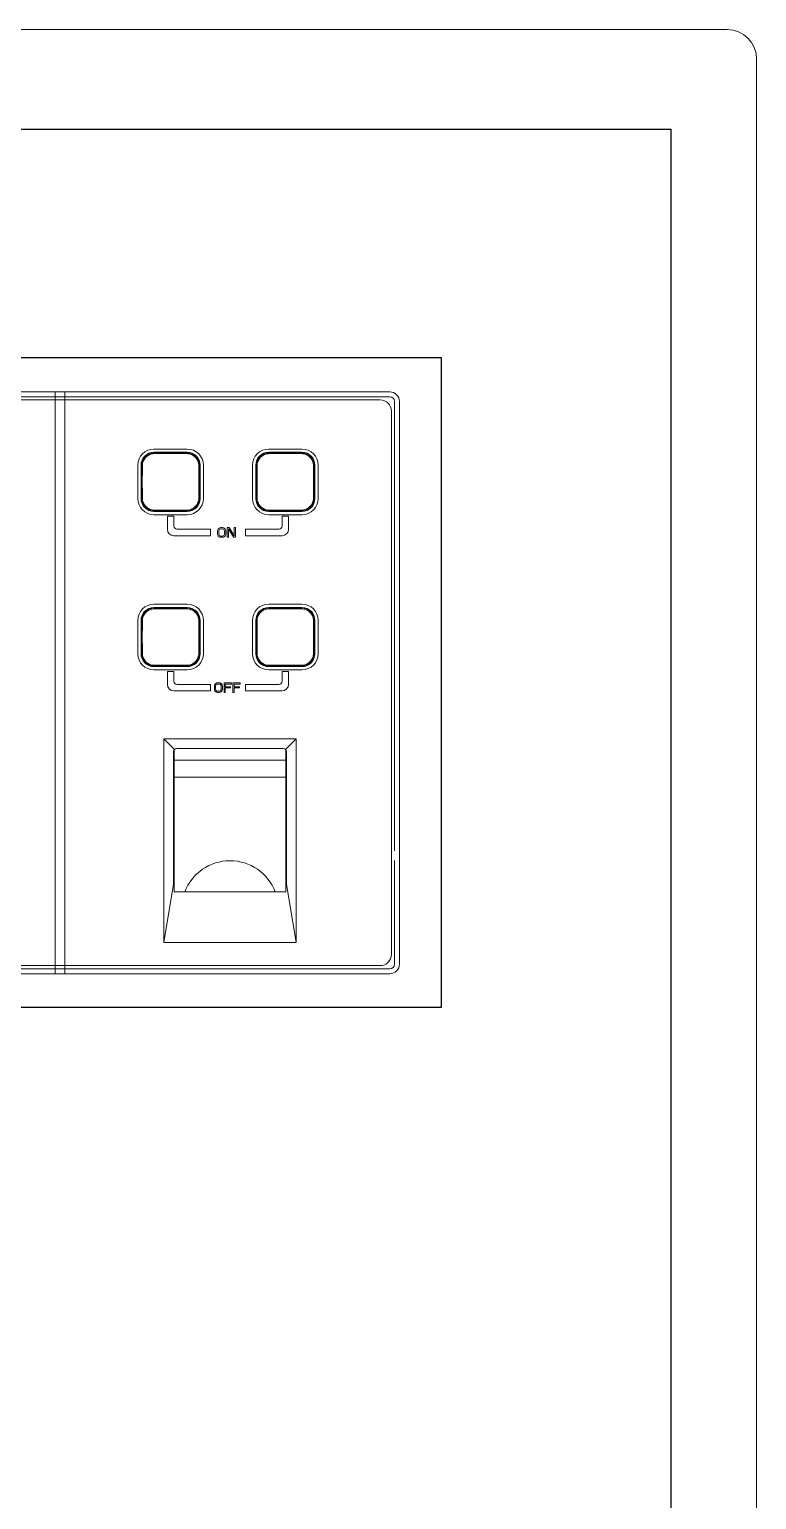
# Model space of a CAD drawing. Header units: millimetres. Extents: x 0 to 60, y -18 to 180.
# Drawn here: x 35.39 to 60, y 130.27 to 180 of the extents above; entities that cross this region are included whole.
import ezdxf

# ---------------------------------------------------------------- set-up
doc = ezdxf.new("R2010")
doc.units = ezdxf.units.MM
for name, color, linetype in [('4203-03386_0', 7, 'Continuous'), ('4203-03387_0', 7, 'Continuous'), ('4208-00599_0', 7, 'Continuous'), ('ANNIU1_0', 7, 'Continuous'), ('UK-MIANBAN_0', 7, 'Continuous')]:
    doc.layers.add(name, color=color, linetype=linetype)
doc.layers.add('Visible (ANSI)', color=7, linetype='Continuous', lineweight=50)

msp = doc.modelspace()

# ---------------------------------------------------------------- linework, layer by layer
at = {"lineweight": 5}
for p, q in [((59, 180), (1, 180)), ((60, 0), (60, 179)), ((60, 0), (60, 177.712)), ((47.259, 167.468), (13.961, 167.468)), ((47.259, 167.468), (13.961, 167.468)), ((47.641, 148.715), (47.641, 167.085)), ((47.641, 148.715), (47.641, 167.085)), ((60, 162), (60, 0)), ((13.961, 148.332), (47.259, 148.332)), ((13.961, 148.332), (47.259, 148.332))]:
    msp.add_line(p, q, dxfattribs=at)
at = {"color": 0, "linetype": 'ByBlock', "lineweight": 5}
for p, q in [((60, 0), (60, 179.016)), ((60, 179), (60, 0)), ((60, 178.692), (60, 9.835)), ((60, 178.692), (60, 9.835)), ((60, 178.692), (60, 9.354)), ((60, 0), (60, 166.735))]:
    msp.add_line(p, q, dxfattribs=at)
for p in [(3.499, 176.623), (57.108, 15.159)]:
    msp.add_line(p, (57.108, 176.623))
at = {"color": 255, "lineweight": 5}
for p, q in [((47.259, 167.468), (13.961, 167.468)), ((47.641, 148.715), (47.641, 167.085)), ((13.961, 148.332), (47.259, 148.332))]:
    msp.add_line(p, q, dxfattribs=at)
msp.add_lwpolyline([(10.947, 168.902), (49.328, 168.902), (49.328, 146.915), (10.947, 146.915)], close=True)
at = {"lineweight": 5}
for centre, radius, start, end in [((59, 179), 1, 0, 90), ((47.259, 167.085), 0.383, 0, 90), ((47.259, 167.085), 0.383, 0, 90), ((47.259, 148.715), 0.383, 270, 0), ((47.259, 148.715), 0.383, 270, 0)]:
    msp.add_arc(centre, radius, start, end, dxfattribs=at)
at = {"color": 255, "lineweight": 5}
for centre, start, end in [((47.259, 167.085), 0, 90), ((47.259, 148.715), 270, 0)]:
    msp.add_arc(centre, 0.383, start, end, dxfattribs=at)
at = {"layer": '4203-03386_0', "color": 7, "linetype": 'Continuous', "lineweight": 5}
for p, q in [((40.274, 155.58), (40.29, 155.58)), ((40.274, 155.373), (40.29, 155.373)), ((44.074, 155.58), (44.09, 155.58)), ((44.074, 155.373), (44.09, 155.373))]:
    msp.add_line(p, q, dxfattribs=at)
at = {"layer": '4203-03387_0', "color": 7, "linetype": 'Continuous', "lineweight": 5}
for p, q in [((40.274, 155.039), (40.274, 155.602)), ((44.09, 155.039), (44.09, 155.602)), ((40.274, 155.039), (40.29, 155.039)), ((44.09, 155.039), (44.074, 155.039))]:
    msp.add_line(p, q, dxfattribs=at)
at = {"layer": '4208-00599_0', "color": 7, "linetype": 'Continuous', "lineweight": 5}
for p, q in [((40.29, 150.829), (40.29, 155.634)), ((44.074, 155.283), (40.29, 155.283)), ((44.074, 150.829), (44.074, 155.634)), ((40.29, 154.711), (44.074, 154.711)), ((44.074, 150.829), (40.29, 150.829))]:
    msp.add_line(p, q, dxfattribs=at)
msp.add_arc((42.182, 150.24), 1.64, 21.0399, 158.9601, dxfattribs=at)
at = {"layer": 'ANNIU1_0', "color": 7, "linetype": 'Continuous', "lineweight": 5}
for p, q in [((40.718, 165.68), (39.625, 165.68)), ((44.6, 165.68), (43.507, 165.68)), ((39.188, 165.243), (39.188, 164.149)), ((41.156, 164.149), (41.156, 165.243)), ((43.069, 165.243), (43.069, 164.149)), ((45.038, 164.149), (45.038, 165.243)), ((39.625, 163.712), (40.718, 163.712)), ((43.507, 163.712), (44.6, 163.712)), ((40.718, 160.431), (39.625, 160.431)), ((44.6, 160.431), (43.507, 160.431)), ((39.188, 159.994), (39.188, 158.901)), ((41.156, 158.901), (41.156, 159.994)), ((43.069, 159.994), (43.069, 158.901)), ((45.038, 158.901), (45.038, 159.994)), ((39.625, 158.463), (40.718, 158.463)), ((43.507, 158.463), (44.6, 158.463))]:
    msp.add_line(p, q, dxfattribs=at)
for centre, radius, start, end in [((39.625, 165.243), 0.437, 90, 180), ((40.172, 84.768), 80.886, 89.61257, 90.38745), ((40.718, 165.243), 0.437, 0, 90), ((43.507, 165.243), 0.437, 90, 180), ((44.054, 84.768), 80.886, 89.61257, 90.38745), ((44.6, 165.243), 0.437, 0, 90), ((120.083, 164.696), 80.868, 179.61249, 180.38753), ((-39.739, 164.696), 80.868, 359.61249, 0.38753), ((123.964, 164.696), 80.868, 179.61249, 180.38753), ((-35.857, 164.696), 80.868, 359.61249, 0.38753), ((39.625, 164.149), 0.437, 180, 270), ((40.718, 164.149), 0.437, 270, 0), ((43.507, 164.149), 0.437, 180, 270), ((44.6, 164.149), 0.437, 270, 0), ((40.172, 244.624), 80.886, 269.61257, 270.38745), ((44.054, 244.624), 80.886, 269.61257, 270.38745), ((39.625, 159.994), 0.437, 90, 180), ((40.172, 79.519), 80.886, 89.61257, 90.38745), ((40.718, 159.994), 0.437, 0, 90), ((43.507, 159.994), 0.437, 90, 180), ((44.054, 79.519), 80.886, 89.61257, 90.38745), ((44.6, 159.994), 0.437, 0, 90), ((120.083, 159.447), 80.868, 179.61249, 180.38753), ((-39.739, 159.447), 80.868, 359.61249, 0.38753), ((123.964, 159.447), 80.868, 179.61249, 180.38753), ((-35.857, 159.447), 80.868, 359.61249, 0.38753), ((39.625, 158.901), 0.437, 180, 270), ((40.718, 158.901), 0.437, 270, 0), ((43.507, 158.901), 0.437, 180, 270), ((44.6, 158.901), 0.437, 270, 0), ((40.172, 239.376), 80.886, 269.61257, 270.38745), ((44.054, 239.376), 80.886, 269.61257, 270.38745)]:
    msp.add_arc(centre, radius, start, end, dxfattribs=at)
for points, knots in [([(39.625, 165.652), (39.599, 165.651), (39.546, 165.646), (39.469, 165.622), (39.398, 165.584), (39.336, 165.532), (39.284, 165.47), (39.245, 165.398), (39.222, 165.322), (39.216, 165.269), (39.216, 165.243)], [0, 0, 0, 0, 0.122419, 0.247356, 0.373616, 0.499958, 0.626293, 0.752563, 0.877534, 1, 1, 1, 1]), ([(41.127, 165.243), (41.127, 165.269), (41.121, 165.322), (41.098, 165.398), (41.059, 165.47), (41.008, 165.532), (40.945, 165.584), (40.874, 165.622), (40.797, 165.646), (40.745, 165.651), (40.719, 165.652)], [0, 0, 0, 0, 0.122418, 0.247354, 0.373614, 0.499956, 0.626292, 0.752562, 0.877533, 1, 1, 1, 1]), ([(43.507, 165.652), (43.481, 165.651), (43.428, 165.646), (43.351, 165.622), (43.28, 165.584), (43.217, 165.532), (43.166, 165.47), (43.127, 165.398), (43.104, 165.322), (43.098, 165.269), (43.098, 165.243)], [0, 0, 0, 0, 0.122419, 0.247356, 0.373616, 0.499958, 0.626293, 0.752563, 0.877534, 1, 1, 1, 1]), ([(45.009, 165.243), (45.009, 165.269), (45.003, 165.322), (44.98, 165.398), (44.941, 165.47), (44.89, 165.532), (44.827, 165.584), (44.756, 165.622), (44.679, 165.646), (44.627, 165.651), (44.601, 165.652)], [0, 0, 0, 0, 0.122418, 0.247354, 0.373614, 0.499956, 0.626292, 0.752562, 0.877533, 1, 1, 1, 1]), ([(39.216, 164.149), (39.216, 164.123), (39.222, 164.07), (39.245, 163.994), (39.284, 163.923), (39.335, 163.86), (39.398, 163.808), (39.469, 163.77), (39.546, 163.746), (39.599, 163.741), (39.625, 163.741)], [0, 0, 0, 0, 0.122418, 0.247354, 0.373614, 0.499956, 0.626292, 0.752562, 0.877533, 1, 1, 1, 1]), ([(40.719, 163.741), (40.745, 163.741), (40.797, 163.746), (40.874, 163.77), (40.945, 163.808), (41.008, 163.86), (41.059, 163.923), (41.098, 163.994), (41.121, 164.07), (41.127, 164.123), (41.127, 164.149)], [0, 0, 0, 0, 0.122419, 0.247356, 0.373616, 0.499958, 0.626293, 0.752563, 0.877534, 1, 1, 1, 1]), ([(43.098, 164.149), (43.098, 164.123), (43.104, 164.07), (43.127, 163.994), (43.166, 163.923), (43.217, 163.86), (43.28, 163.808), (43.351, 163.77), (43.428, 163.746), (43.481, 163.741), (43.507, 163.741)], [0, 0, 0, 0, 0.122418, 0.247354, 0.373614, 0.499956, 0.626292, 0.752562, 0.877533, 1, 1, 1, 1]), ([(44.601, 163.741), (44.627, 163.741), (44.679, 163.746), (44.756, 163.77), (44.827, 163.808), (44.89, 163.86), (44.941, 163.923), (44.98, 163.994), (45.003, 164.07), (45.009, 164.123), (45.009, 164.149)], [0, 0, 0, 0, 0.122419, 0.247356, 0.373616, 0.499958, 0.626293, 0.752563, 0.877534, 1, 1, 1, 1]), ([(39.625, 160.403), (39.599, 160.403), (39.546, 160.397), (39.469, 160.373), (39.398, 160.335), (39.336, 160.283), (39.284, 160.221), (39.245, 160.15), (39.222, 160.073), (39.216, 160.02), (39.216, 159.994)], [0, 0, 0, 0, 0.122419, 0.247356, 0.373616, 0.499958, 0.626293, 0.752563, 0.877534, 1, 1, 1, 1]), ([(41.127, 159.994), (41.127, 160.02), (41.121, 160.073), (41.098, 160.15), (41.059, 160.221), (41.008, 160.283), (40.945, 160.335), (40.874, 160.373), (40.797, 160.397), (40.745, 160.403), (40.719, 160.403)], [0, 0, 0, 0, 0.122418, 0.247354, 0.373614, 0.499956, 0.626292, 0.752562, 0.877533, 1, 1, 1, 1]), ([(43.507, 160.403), (43.481, 160.403), (43.428, 160.397), (43.351, 160.373), (43.28, 160.335), (43.217, 160.283), (43.166, 160.221), (43.127, 160.15), (43.104, 160.073), (43.098, 160.02), (43.098, 159.994)], [0, 0, 0, 0, 0.122419, 0.247356, 0.373616, 0.499958, 0.626293, 0.752563, 0.877534, 1, 1, 1, 1]), ([(45.009, 159.994), (45.009, 160.02), (45.003, 160.073), (44.98, 160.15), (44.941, 160.221), (44.89, 160.283), (44.827, 160.335), (44.756, 160.373), (44.679, 160.397), (44.627, 160.403), (44.601, 160.403)], [0, 0, 0, 0, 0.122418, 0.247354, 0.373614, 0.499956, 0.626292, 0.752562, 0.877533, 1, 1, 1, 1]), ([(39.216, 158.9), (39.216, 158.874), (39.222, 158.821), (39.245, 158.745), (39.284, 158.674), (39.335, 158.611), (39.398, 158.56), (39.469, 158.521), (39.546, 158.497), (39.599, 158.492), (39.625, 158.492)], [0, 0, 0, 0, 0.122418, 0.247354, 0.373614, 0.499956, 0.626292, 0.752562, 0.877533, 1, 1, 1, 1]), ([(40.719, 158.492), (40.745, 158.492), (40.797, 158.497), (40.874, 158.521), (40.945, 158.559), (41.008, 158.611), (41.059, 158.674), (41.098, 158.745), (41.121, 158.821), (41.127, 158.874), (41.127, 158.9)], [0, 0, 0, 0, 0.122419, 0.247356, 0.373616, 0.499958, 0.626293, 0.752563, 0.877534, 1, 1, 1, 1]), ([(43.098, 158.9), (43.098, 158.874), (43.104, 158.821), (43.127, 158.745), (43.166, 158.674), (43.217, 158.611), (43.28, 158.56), (43.351, 158.521), (43.428, 158.497), (43.481, 158.492), (43.507, 158.492)], [0, 0, 0, 0, 0.122418, 0.247354, 0.373614, 0.499956, 0.626292, 0.752562, 0.877533, 1, 1, 1, 1]), ([(44.601, 158.492), (44.627, 158.492), (44.679, 158.497), (44.756, 158.521), (44.827, 158.559), (44.89, 158.611), (44.941, 158.674), (44.98, 158.745), (45.003, 158.821), (45.009, 158.874), (45.009, 158.9)], [0, 0, 0, 0, 0.122419, 0.247356, 0.373616, 0.499958, 0.626293, 0.752563, 0.877534, 1, 1, 1, 1])]:
    msp.add_open_spline(points, degree=3, knots=knots, dxfattribs=at)
at = {"layer": 'UK-MIANBAN_0', "color": 7, "linetype": 'Continuous', "lineweight": 5}
for p, q in [((47.587, 167.741), (13.961, 167.741)), ((36.269, 148.058), (36.269, 167.741)), ((36.597, 167.741), (36.597, 148.058)), ((47.587, 167.577), (13.961, 167.577)), ((47.751, 152.214), (47.751, 167.413)), ((47.915, 167.413), (47.915, 148.386)), ((39.609, 165.806), (40.735, 165.806)), ((39.609, 165.697), (40.735, 165.697)), ((43.49, 165.806), (44.617, 165.806)), ((43.49, 165.697), (44.617, 165.697)), ((39.062, 164.133), (39.062, 165.259)), ((39.171, 164.133), (39.171, 165.259)), ((41.172, 165.259), (41.172, 164.133)), ((41.282, 165.259), (41.282, 164.133)), ((42.944, 164.133), (42.944, 165.259)), ((43.053, 164.133), (43.053, 165.259)), ((45.054, 165.259), (45.054, 164.133)), ((45.163, 165.259), (45.163, 164.133)), ((40.735, 163.696), (39.609, 163.696)), ((44.617, 163.696), (43.49, 163.696)), ((40.735, 163.586), (39.609, 163.586)), ((40.062, 163.094), (40.062, 163.532)), ((40.062, 163.532), (40.281, 163.532)), ((40.281, 163.532), (40.281, 163.203)), ((41.783, 163.1), (41.811, 163.128)), ((41.811, 163.128), (41.838, 163.142)), ((41.838, 163.142), (41.872, 163.149)), ((41.872, 163.149), (41.927, 163.149)), ((41.927, 163.149), (41.961, 163.142)), ((41.961, 163.142), (41.988, 163.128)), ((41.988, 163.128), (42.016, 163.1)), ((42.091, 162.821), (42.091, 163.149)), ((42.091, 163.149), (42.152, 163.149)), ((42.152, 163.149), (42.323, 162.87)), ((42.323, 162.87), (42.323, 163.149)), ((42.323, 163.149), (42.364, 163.149)), ((42.364, 163.149), (42.364, 162.821)), ((44.617, 163.586), (43.49, 163.586)), ((43.944, 163.532), (43.944, 163.203)), ((44.163, 163.532), (43.944, 163.532)), ((44.163, 163.094), (44.163, 163.532)), ((41.522, 162.875), (40.281, 162.875)), ((40.39, 163.094), (41.522, 163.094)), ((41.522, 163.094), (41.522, 162.875)), ((41.763, 163.037), (41.77, 163.072)), ((41.763, 162.932), (41.763, 163.037)), ((41.77, 162.898), (41.763, 162.932)), ((41.77, 163.072), (41.783, 163.1)), ((41.783, 162.87), (41.77, 162.898)), ((41.811, 162.842), (41.783, 162.87)), ((41.804, 163.037), (41.811, 163.065)), ((41.804, 162.932), (41.804, 163.037)), ((41.811, 162.904), (41.804, 162.932)), ((41.811, 163.065), (41.824, 163.086)), ((41.824, 162.884), (41.811, 162.904)), ((41.838, 162.828), (41.811, 162.842)), ((41.824, 163.086), (41.845, 163.1)), ((41.845, 162.87), (41.824, 162.884)), ((41.872, 162.821), (41.838, 162.828)), ((41.845, 163.1), (41.872, 163.107)), ((41.872, 162.863), (41.845, 162.87)), ((41.872, 163.107), (41.927, 163.107)), ((41.927, 162.863), (41.872, 162.863)), ((41.927, 162.821), (41.872, 162.821)), ((41.927, 163.107), (41.954, 163.1)), ((41.954, 162.87), (41.927, 162.863)), ((41.961, 162.828), (41.927, 162.821)), ((41.954, 163.1), (41.975, 163.086)), ((41.975, 162.884), (41.954, 162.87)), ((41.988, 162.842), (41.961, 162.828)), ((41.975, 163.086), (41.988, 163.065)), ((41.988, 162.904), (41.975, 162.884)), ((41.988, 163.065), (41.995, 163.037)), ((41.995, 162.932), (41.988, 162.904)), ((42.016, 162.87), (41.988, 162.842)), ((41.995, 163.037), (41.995, 162.932)), ((42.016, 163.1), (42.029, 163.072)), ((42.029, 162.898), (42.016, 162.87)), ((42.029, 163.072), (42.036, 163.037)), ((42.036, 162.932), (42.029, 162.898)), ((42.036, 163.037), (42.036, 162.932)), ((42.132, 162.821), (42.091, 162.821)), ((42.132, 163.107), (42.132, 162.821)), ((42.303, 162.821), (42.132, 163.107)), ((42.364, 162.821), (42.303, 162.821)), ((42.703, 163.094), (42.703, 162.875)), ((43.835, 163.094), (42.703, 163.094)), ((42.703, 162.875), (43.944, 162.875)), ((39.609, 160.557), (40.735, 160.557)), ((39.609, 160.448), (40.735, 160.448)), ((43.49, 160.557), (44.617, 160.557)), ((43.49, 160.448), (44.617, 160.448)), ((39.062, 158.884), (39.062, 160.01)), ((39.171, 158.884), (39.171, 160.01)), ((41.172, 160.01), (41.172, 158.884)), ((41.282, 160.01), (41.282, 158.884)), ((42.944, 158.884), (42.944, 160.01)), ((43.053, 158.884), (43.053, 160.01)), ((45.054, 160.01), (45.054, 158.884)), ((45.163, 160.01), (45.163, 158.884)), ((40.735, 158.447), (39.609, 158.447)), ((40.735, 158.337), (39.609, 158.337)), ((40.062, 157.845), (40.062, 158.283)), ((40.062, 158.283), (40.281, 158.283)), ((40.281, 158.283), (40.281, 157.955)), ((44.617, 158.447), (43.49, 158.447)), ((44.617, 158.337), (43.49, 158.337)), ((43.944, 158.283), (43.944, 157.955)), ((44.163, 158.283), (43.944, 158.283)), ((44.163, 157.845), (44.163, 158.283)), ((40.39, 157.845), (41.522, 157.845)), ((41.522, 157.845), (41.522, 157.627)), ((41.653, 157.788), (41.66, 157.823)), ((41.653, 157.684), (41.653, 157.788)), ((41.66, 157.649), (41.653, 157.684)), ((41.66, 157.823), (41.674, 157.851)), ((41.674, 157.621), (41.66, 157.649)), ((41.674, 157.851), (41.701, 157.879)), ((41.694, 157.788), (41.701, 157.816)), ((41.694, 157.684), (41.694, 157.788)), ((41.701, 157.656), (41.694, 157.684)), ((41.701, 157.879), (41.729, 157.893)), ((41.701, 157.816), (41.715, 157.837)), ((41.715, 157.635), (41.701, 157.656)), ((41.715, 157.837), (41.735, 157.851)), ((41.729, 157.893), (41.763, 157.9)), ((41.735, 157.851), (41.763, 157.858)), ((41.763, 157.9), (41.817, 157.9)), ((41.763, 157.858), (41.817, 157.858)), ((41.817, 157.9), (41.852, 157.893)), ((41.817, 157.858), (41.845, 157.851)), ((41.845, 157.851), (41.865, 157.837)), ((41.852, 157.893), (41.879, 157.879)), ((41.865, 157.837), (41.879, 157.816)), ((41.879, 157.656), (41.865, 157.635)), ((41.879, 157.879), (41.906, 157.851)), ((41.879, 157.816), (41.886, 157.788)), ((41.886, 157.684), (41.879, 157.656)), ((41.886, 157.788), (41.886, 157.684)), ((41.906, 157.851), (41.92, 157.823)), ((41.92, 157.649), (41.906, 157.621)), ((41.92, 157.823), (41.927, 157.788)), ((41.927, 157.684), (41.92, 157.649)), ((41.927, 157.788), (41.927, 157.684)), ((41.981, 157.572), (41.981, 157.9)), ((41.981, 157.9), (42.227, 157.9)), ((42.022, 157.858), (42.022, 157.767)), ((42.227, 157.858), (42.022, 157.858)), ((42.022, 157.767), (42.2, 157.767)), ((42.022, 157.725), (42.022, 157.572)), ((42.2, 157.725), (42.022, 157.725)), ((42.2, 157.767), (42.2, 157.725)), ((42.227, 157.9), (42.227, 157.858)), ((42.282, 157.572), (42.282, 157.9)), ((42.282, 157.9), (42.528, 157.9)), ((42.323, 157.858), (42.323, 157.767)), ((42.528, 157.858), (42.323, 157.858)), ((42.323, 157.767), (42.501, 157.767)), ((42.323, 157.725), (42.323, 157.572)), ((42.501, 157.725), (42.323, 157.725)), ((42.501, 157.767), (42.501, 157.725)), ((42.528, 157.9), (42.528, 157.858)), ((42.703, 157.845), (42.703, 157.627)), ((43.835, 157.845), (42.703, 157.845)), ((41.522, 157.627), (40.281, 157.627)), ((41.701, 157.593), (41.674, 157.621)), ((41.729, 157.579), (41.701, 157.593)), ((41.735, 157.621), (41.715, 157.635)), ((41.763, 157.572), (41.729, 157.579)), ((41.763, 157.614), (41.735, 157.621)), ((41.817, 157.614), (41.763, 157.614)), ((41.817, 157.572), (41.763, 157.572)), ((41.845, 157.621), (41.817, 157.614)), ((41.852, 157.579), (41.817, 157.572)), ((41.865, 157.635), (41.845, 157.621)), ((41.879, 157.593), (41.852, 157.579)), ((41.906, 157.621), (41.879, 157.593)), ((42.022, 157.572), (41.981, 157.572)), ((42.323, 157.572), (42.282, 157.572)), ((42.703, 157.627), (43.944, 157.627)), ((39.94, 149.118), (39.94, 156.007)), ((40.3, 155.647), (39.94, 156.007)), ((39.94, 156.007), (44.423, 156.007)), ((40.378, 155.679), (43.986, 155.679)), ((44.063, 155.647), (44.423, 156.007)), ((44.423, 156.007), (44.423, 149.118)), ((40.268, 151.086), (40.268, 155.569)), ((44.095, 155.569), (44.095, 151.086)), ((47.751, 148.386), (47.751, 151.886)), ((39.94, 149.118), (40.268, 151.086)), ((40.268, 151.086), (40.29, 151.086)), ((44.074, 151.086), (44.095, 151.086)), ((44.095, 151.086), (44.423, 149.118)), ((39.94, 149.118), (44.423, 149.118)), ((13.961, 148.222), (47.587, 148.222)), ((13.961, 148.058), (47.587, 148.058))]:
    msp.add_line(p, q, dxfattribs=at)
for centre, radius, start, end in [((47.587, 167.413), 0.328, 0, 90), ((47.587, 167.413), 0.164, 0, 90), ((39.609, 165.259), 0.547, 90, 180), ((39.609, 165.259), 0.437, 90, 180), ((40.735, 165.259), 0.547, 0, 90), ((40.735, 165.259), 0.437, 0, 90), ((43.49, 165.259), 0.547, 90, 180), ((43.49, 165.259), 0.437, 90, 180), ((44.617, 165.259), 0.547, 0, 90), ((44.617, 165.259), 0.437, 0, 90), ((39.609, 164.133), 0.547, 180, 270), ((39.609, 164.133), 0.437, 180, 270), ((40.735, 164.133), 0.547, 270, 0), ((40.735, 164.133), 0.437, 270, 0), ((43.49, 164.133), 0.547, 180, 270), ((43.49, 164.133), 0.437, 180, 270), ((44.617, 164.133), 0.547, 270, 0), ((44.617, 164.133), 0.437, 270, 0), ((40.39, 163.203), 0.109, 180, 270), ((43.835, 163.203), 0.109, 270, 0), ((40.281, 163.094), 0.219, 180, 270), ((43.944, 163.094), 0.219, 270, 0), ((39.609, 160.01), 0.547, 90, 180), ((39.609, 160.01), 0.437, 90, 180), ((40.735, 160.01), 0.547, 0, 90), ((40.735, 160.01), 0.437, 0, 90), ((43.49, 160.01), 0.547, 90, 180), ((43.49, 160.01), 0.437, 90, 180), ((44.617, 160.01), 0.547, 0, 90), ((44.617, 160.01), 0.437, 0, 90), ((39.609, 158.884), 0.547, 180, 270), ((39.609, 158.884), 0.437, 180, 270), ((40.735, 158.884), 0.547, 270, 0), ((40.735, 158.884), 0.437, 270, 0), ((43.49, 158.884), 0.547, 180, 270), ((43.49, 158.884), 0.437, 180, 270), ((44.617, 158.884), 0.547, 270, 0), ((44.617, 158.884), 0.437, 270, 0), ((40.281, 157.845), 0.219, 180, 270), ((40.39, 157.955), 0.109, 180, 270), ((43.835, 157.955), 0.109, 270, 0), ((43.944, 157.845), 0.219, 270, 0), ((40.378, 155.569), 0.109, 90, 180), ((43.986, 155.569), 0.109, 0, 90), ((40.378, 154.476), 0.109, 180, 215.3787), ((43.986, 154.476), 0.109, 324.6213, 0), ((47.587, 148.386), 0.328, 270, 0), ((47.587, 148.386), 0.164, 270, 0)]:
    msp.add_arc(centre, radius, start, end, dxfattribs=at)
at = {"layer": 'Visible (ANSI)', "lineweight": 5}
msp.add_line((60, 0.267), (60, 179), dxfattribs=at)

doc.saveas('drawing.dxf')
